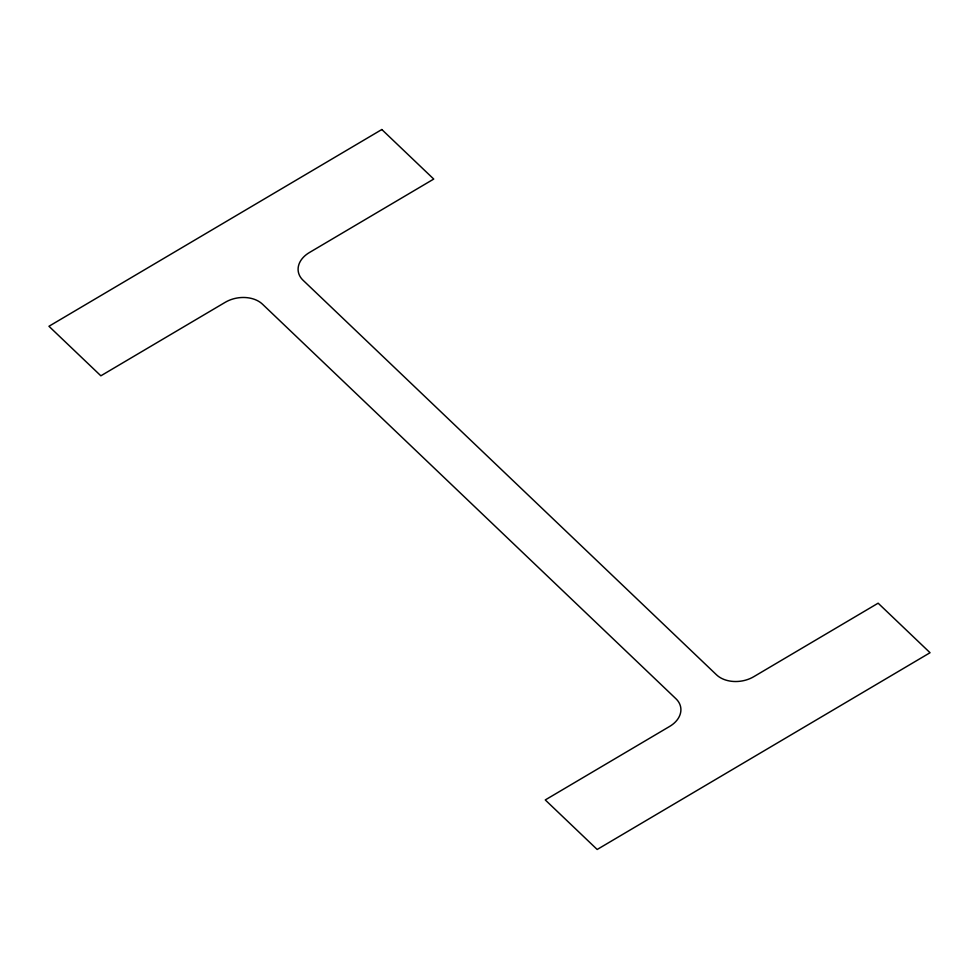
<?xml version="1.0" encoding="UTF-8"?>
<svg xmlns="http://www.w3.org/2000/svg" width="979" height="979" viewBox="0 0 979 979"><rect width="100%" height="100%" fill="white"/><g stroke="black" fill="none" stroke-linecap="round" stroke-linejoin="round"><path stroke-width="1.47" d="M381.822 129.522L48.95 326.276L100.861 375.814L225.256 302.291A26.861 19.384 -8.7 0 1 262.494 304.188L675.963 698.773A26.861 19.384 -8.7 0 1 669.66 726.418L545.266 799.941L597.178 849.478L930.05 652.724L878.139 603.186L753.744 676.709A26.861 19.384 -8.7 0 1 716.506 674.812L303.037 280.227A26.861 19.384 -8.7 0 1 309.34 252.582L433.734 179.059L381.822 129.522"/></g></svg>
